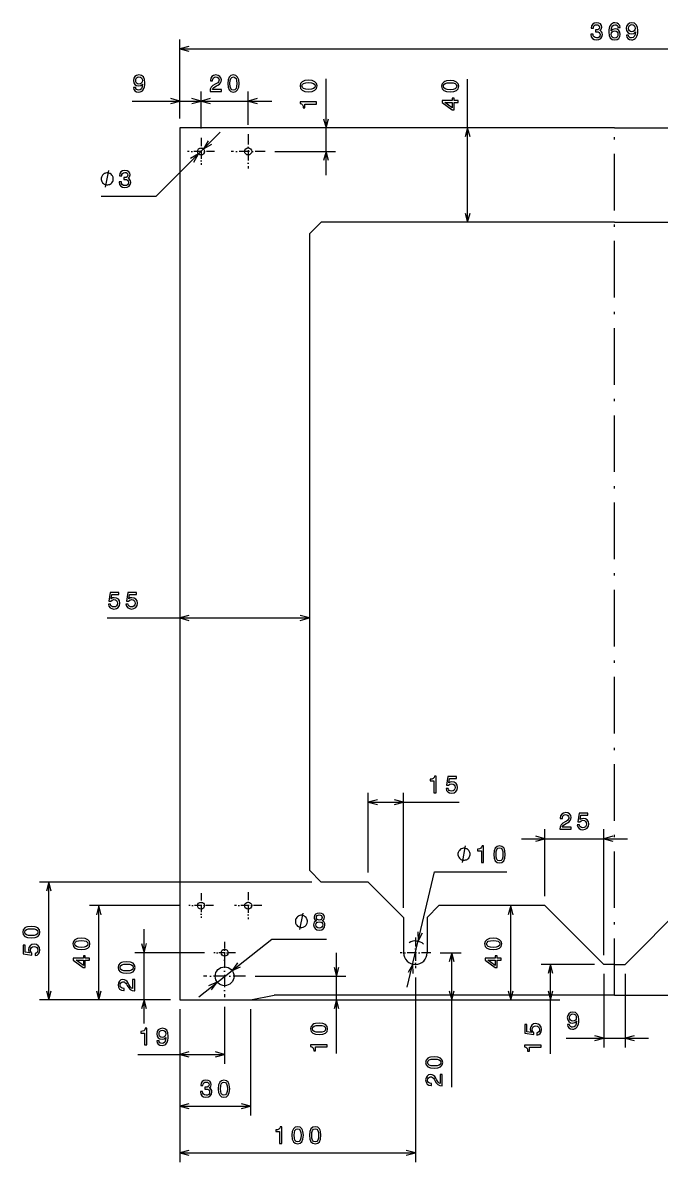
# Model space of a CAD drawing. Extents: x 84 to 352, y 14 to 263.
# Drawn here: x 84.4 to 219.9, y 21.6 to 263.3 of the extents above; entities that cross this region are included whole.
import ezdxf

# ---------------------------------------------------------------- set-up
doc = ezdxf.new("R2010")
doc.units = 0
doc.linetypes.add('DASHDOT', pattern=[18.5, 12, -3, 0.5, -3])
doc.layers.get('0').update_dxf_attribs({"linetype": 'CONTINUOUS'})

msp = doc.modelspace()

# ---------------------------------------------------------------- linework, layer by layer
at = {"color": 7, "ltscale": 0.419198}
msp.add_line((117.75, 243), (117.75, 259.767914), dxfattribs=at)
at = {"color": 7}
for p, q in [((117.75, 257.767914), (302.25, 257.767914)), ((148.779892, 231), (148.779892, 251.405777)), ((210, 241), (117.75, 241)), ((117.75, 241), (117.75, 56)), ((210, 241), (302.25, 241)), ((210, 221), (147.749939, 221)), ((210, 221), (272.250061, 221)), ((145.249939, 218.5), (145.249939, 83.499954)), ((102.311592, 137.024506), (145.249939, 137.024506)), ((165.249908, 75.499954), (165.249908, 99.949532)), ((207.749969, 65.499985), (207.749969, 92.197906)), ((190.25, 90.197906), (212.749969, 90.197906)), ((166.033554, 58.699017), (171.783005, 83.155907)), ((145.749939, 80.999954), (87.933731, 80.999954)), ((89.933731, 56), (89.933731, 80.999954)), ((195.25, 75.999962), (172.749893, 75.999962)), ((151.011414, 44.592651), (151.011414, 66.000046)), ((175.448639, 37.462723), (175.448639, 65.999977)), ((167.749908, 60.749985), (167.749908, 21.557198)), ((115.75, 56), (87.933731, 56)), ((119.75, 56), (153.011414, 56)), ((134.75, 56), (177.448639, 56)), ((134.75, 56), (198.423965, 56)), ((134.75, 56), (189.974548, 56)), ((210, 56.999996), (137.75, 56.999996)), ((210, 56.999996), (282.25, 56.999996)), ((117.75, 54), (117.75, 31.446156)), ((117.75, 54), (117.75, 21.557198)), ((132.75, 54), (132.75, 31.446156)), ((117.75, 23.557198), (167.749908, 23.557198))]:
    msp.add_line(p, q, dxfattribs=at)
at = {"color": 230}
msp.add_line((178.833649, 221), (178.833649, 251.351181), dxfattribs=at)
at = {"color": 7, "ltscale": 0.491104}
msp.add_line((107.605858, 246.69455), (127.25, 246.69455), dxfattribs=at)
at = {"color": 7, "ltscale": 0.499998}
msp.add_line((117.25, 246.69455), (137.249908, 246.69455), dxfattribs=at)
at = {"color": 7, "ltscale": 0.142364}
msp.add_line((117.75, 243), (117.75, 248.69455), dxfattribs=at)
at = {"color": 7, "ltscale": 0.195451}
msp.add_line((122.25, 240.876511), (122.25, 248.69455), dxfattribs=at)
msp.add_line((122.25, 240.876511), (122.25, 248.69455), dxfattribs=at)
at = {"color": 7, "ltscale": 0.176475}
msp.add_line((132.249908, 241.635559), (132.249908, 248.69455), dxfattribs=at)
at = {"color": 7, "ltscale": 0.482448}
msp.add_line((112.661812, 226.428513), (126.319405, 240.062317), dxfattribs=at)
at = {"color": 7, "linetype": 'DASHDOT', "ltscale": 0.181778}
for p, q in [((132.249908, 239.635559), (132.249908, 232.364441)), ((135.885468, 236), (128.614349, 236))]:
    msp.add_line(p, q, dxfattribs=at)
at = {"color": 7, "linetype": 'DASHDOT'}
msp.add_line((210, 56.999996), (210, 241), dxfattribs=at)
at = {"color": 7, "linetype": 'DASHDOT', "ltscale": 0.143826}
msp.add_line((122.25, 238.876511), (122.25, 233.123489), dxfattribs=at)
at = {"color": 7, "linetype": 'DASHDOT', "ltscale": 0.143825}
msp.add_line((125.126503, 236), (119.373497, 236), dxfattribs=at)
at = {"color": 7, "ltscale": 0.322361}
msp.add_line((137.885468, 236), (150.779892, 236), dxfattribs=at)
at = {"color": 7, "ltscale": 0.290067}
for p, q in [((112.661812, 226.428513), (101.05912, 226.428513)), ((137.265442, 68.902443), (148.868134, 68.902443))]:
    msp.add_line(p, q, dxfattribs=at)
at = {"color": 7, "ltscale": 0.088388}
for p, q in [((145.249939, 218.5), (147.749939, 221)), ((147.749939, 80.999954), (145.249939, 83.499954)), ((170.249893, 73.499962), (172.749893, 75.999962))]:
    msp.add_line(p, q, dxfattribs=at)
at = {"color": 7, "ltscale": 0.423739}
msp.add_line((157.749908, 82.999954), (157.749908, 99.949532), dxfattribs=at)
at = {"color": 7, "ltscale": 0.481799}
msp.add_line((157.749908, 97.949532), (177.021881, 97.949532), dxfattribs=at)
at = {"color": 7, "ltscale": 0.354949}
msp.add_line((195.25, 77.999962), (195.25, 92.197906), dxfattribs=at)
at = {"color": 7, "ltscale": 0.383468}
msp.add_line((171.783005, 83.155907), (187.121719, 83.155907), dxfattribs=at)
at = {"color": 7, "ltscale": 0.249999}
msp.add_line((157.749908, 80.999954), (147.749939, 80.999954), dxfattribs=at)
at = {"color": 7, "ltscale": 0.265165}
msp.add_line((157.749908, 80.999954), (165.249908, 73.499954), dxfattribs=at)
at = {"color": 7, "linetype": 'DASHDOT', "ltscale": 0.131209}
for p, q in [((122.25, 78.624146), (122.25, 73.375778)), ((124.874184, 75.999962), (119.625816, 75.999962))]:
    msp.add_line(p, q, dxfattribs=at)
at = {"color": 7, "linetype": 'DASHDOT', "ltscale": 0.143738}
for p, q in [((132.249985, 78.874725), (132.249985, 73.125198)), ((135.124741, 75.999962), (129.375214, 75.999962))]:
    msp.add_line(p, q, dxfattribs=at)
at = {"color": 7, "ltscale": 0.476903}
msp.add_line((117.625816, 75.999962), (98.549683, 75.999962), dxfattribs=at)
at = {"color": 7, "ltscale": 0.499999}
for p, q in [((100.549683, 56), (100.549683, 75.999962)), ((187.974548, 56), (187.974548, 75.999962)), ((110.160858, 51), (110.160858, 70.999977))]:
    msp.add_line(p, q, dxfattribs=at)
at = {"color": 7, "ltscale": 0.441941}
for p, q in [((195.25, 75.999962), (207.749969, 63.499985)), ((224.75, 75.999962), (212.250031, 63.499985))]:
    msp.add_line(p, q, dxfattribs=at)
at = {"color": 7, "ltscale": 0.187499}
msp.add_line((165.249908, 73.499954), (165.249908, 65.999977), dxfattribs=at)
at = {"color": 7, "ltscale": 0.1875}
msp.add_line((170.249893, 73.499962), (170.249893, 65.999977), dxfattribs=at)
at = {"color": 7, "ltscale": 0.493941}
msp.add_line((121.754616, 56.664063), (137.265442, 68.902443), dxfattribs=at)
at = {"color": 7, "linetype": 'DASHDOT', "ltscale": 0.114717}
for p, q in [((127.25, 68.294327), (127.25, 63.705635)), ((129.544342, 65.999977), (124.955658, 65.999977))]:
    msp.add_line(p, q, dxfattribs=at)
at = {"color": 7, "linetype": 'DASHDOT', "ltscale": 0.1625}
for p, q in [((167.749908, 69.249969), (167.749908, 62.749985)), ((170.999893, 65.999977), (164.499908, 65.999977))]:
    msp.add_line(p, q, dxfattribs=at)
at = {"color": 7, "ltscale": 0.36987}
msp.add_line((122.955658, 65.999977), (108.160858, 65.999977), dxfattribs=at)
at = {"color": 7, "linetype": 'DASHDOT', "ltscale": 0.222767}
for p, q in [((127.25, 65.455376), (127.25, 56.544712)), ((131.705338, 61.000042), (122.79467, 61.000042))]:
    msp.add_line(p, q, dxfattribs=at)
at = {"color": 7, "ltscale": 0.111219}
msp.add_line((172.999893, 65.999977), (177.448639, 65.999977), dxfattribs=at)
at = {"color": 7, "ltscale": 0.28315}
msp.add_line((205.749969, 63.499985), (194.423965, 63.499985), dxfattribs=at)
at = {"color": 7, "ltscale": 0.474378}
msp.add_line((196.423965, 44.524857), (196.423965, 63.499985), dxfattribs=at)
at = {"color": 7, "ltscale": 0.056251}
for q in [(207.749969, 63.499985), (212.250031, 63.499985)]:
    msp.add_line((210, 63.499985), q, dxfattribs=at)
at = {"color": 7, "ltscale": 0.482652}
msp.add_line((133.705338, 61.000042), (153.011414, 61.000042), dxfattribs=at)
at = {"color": 7, "ltscale": 0.390543}
for p, q in [((207.749969, 61.499985), (207.749969, 45.878262)), ((212.250031, 61.499985), (212.250031, 45.878262))]:
    msp.add_line(p, q, dxfattribs=at)
at = {"color": 7, "ltscale": 0.430008}
msp.add_line((115.75, 56), (98.549683, 56), dxfattribs=at)
at = {"color": 7, "ltscale": 0.189729}
msp.add_line((115.75, 56), (108.160858, 56), dxfattribs=at)
at = {"color": 7, "ltscale": 0.375}
for p, q in [((117.75, 56), (132.75, 56)), ((117.75, 33.446156), (132.75, 33.446156))]:
    msp.add_line(p, q, dxfattribs=at)
at = {"color": 7, "ltscale": 0.127475}
msp.add_line((132.75, 56), (137.75, 56.999996), dxfattribs=at)
at = {"color": 7, "ltscale": 0.288997}
msp.add_line((117.75, 54), (117.75, 42.440125), dxfattribs=at)
at = {"color": 7, "ltscale": 0.302615}
msp.add_line((127.25, 54.544712), (127.25, 42.440125), dxfattribs=at)
at = {"color": 7, "ltscale": 0.438402}
msp.add_line((199.713959, 47.878262), (217.250031, 47.878262), dxfattribs=at)
at = {"color": 7, "ltscale": 0.460394}
msp.add_line((108.834221, 44.440125), (127.25, 44.440125), dxfattribs=at)
at = {"color": 7}
for points in [[(204.993073, 260.86734), (204.993073, 260.832031), (205.073776, 260.3479), (205.310806, 259.984772), (205.684006, 259.752777), (206.178238, 259.667053), (206.702728, 259.752777), (207.0961, 259.97467), (207.348267, 260.327698), (207.439056, 260.781616), (207.398712, 261.079163), (207.28775, 261.321228), (207.106201, 261.507813), (206.86412, 261.643982), (207.191925, 261.916321), (207.307922, 262.350037), (207.232269, 262.743408), (207.015411, 263.040955), (206.662384, 263.22757), (206.178238, 263.293152), (205.72435, 263.212433), (205.376373, 262.99054), (205.149414, 262.637512), (205.073776, 262.168488), (205.073776, 262.133179), (205.522614, 262.133179), (205.562958, 262.455933), (205.694092, 262.687927), (205.905914, 262.829163), (206.203461, 262.879578), (206.465698, 262.839233), (206.657349, 262.733337), (206.773346, 262.561859), (206.818726, 262.329895), (206.773346, 262.082764), (206.652313, 261.916321), (206.440491, 261.81546), (206.153015, 261.785217), (205.956329, 261.790253), (205.956329, 261.391846), (206.203461, 261.401917), (206.521179, 261.356537), (206.758209, 261.235474), (206.899414, 261.038818), (206.94986, 260.781616), (206.894379, 260.489075), (206.748123, 260.272217), (206.516144, 260.136047), (206.208496, 260.090698), (205.890778, 260.141113), (205.658783, 260.292419), (205.512543, 260.534485), (205.457062, 260.86734)], [(211.210373, 262.324829), (211.114563, 262.733337), (210.892639, 263.035919), (210.549713, 263.22757), (210.105896, 263.293152), (209.80835, 263.257813), (209.551147, 263.161987), (209.324203, 263.005676), (209.132568, 262.783752), (208.981262, 262.506409), (208.870316, 262.168488), (208.799713, 261.770081), (208.779541, 261.321228), (208.860229, 260.605103), (209.107346, 260.085632), (209.505768, 259.772949), (210.05043, 259.667053), (210.539627, 259.757813), (210.912827, 259.994873), (211.154907, 260.368042), (211.240631, 260.842102), (211.154907, 261.321228), (210.922913, 261.689392), (210.56485, 261.921387), (210.121033, 262.002075), (209.641937, 261.901184), (209.283859, 261.613739), (209.359512, 262.168488), (209.520889, 262.566895), (209.768005, 262.803955), (210.110947, 262.884644), (210.363113, 262.844299), (210.554749, 262.738373), (210.680832, 262.561859), (210.746399, 262.324829)], [(210.751434, 260.837097), (210.695953, 260.519348), (210.554749, 260.277283), (210.327805, 260.115906), (210.04538, 260.06546), (209.747833, 260.115906), (209.520889, 260.272217), (209.374634, 260.514313), (209.329254, 260.832031), (209.379684, 261.144714), (209.520889, 261.381744), (209.752884, 261.533051), (210.065552, 261.588501), (210.337891, 261.533051), (210.554749, 261.38678), (210.695953, 261.14978)], [(212.52565, 260.635345), (212.601288, 260.236938), (212.818146, 259.929291), (213.161102, 259.737671), (213.61499, 259.667053), (213.912537, 259.702332), (214.179825, 259.793152), (214.406769, 259.949463), (214.598419, 260.171387), (214.74971, 260.44873), (214.860657, 260.791687), (214.926224, 261.185059), (214.951447, 261.638947), (214.865707, 262.350037), (214.618591, 262.869507), (214.22522, 263.18219), (213.685593, 263.293152), (213.191345, 263.202332), (212.818146, 262.960266), (212.57608, 262.587097), (212.495392, 262.118042), (212.57608, 261.633911), (212.81311, 261.265747), (213.166138, 261.033752), (213.61499, 260.95813), (214.08905, 261.053955), (214.447113, 261.346436), (214.366425, 260.786652), (214.205048, 260.388245), (213.957916, 260.151184), (213.620026, 260.075562), (213.357788, 260.11084), (213.166138, 260.221802), (213.040054, 260.398315), (212.989624, 260.635345)], [(212.984589, 262.123108), (213.035004, 262.435791), (213.176224, 262.682892), (213.398132, 262.839233), (213.685593, 262.894714), (213.983139, 262.839233), (214.210083, 262.682892), (214.351288, 262.440826), (214.406769, 262.128143), (214.351288, 261.810425), (214.210083, 261.573395), (213.978088, 261.427124), (213.670456, 261.376709), (213.393082, 261.427124), (213.176224, 261.573395), (213.035004, 261.805359)], [(107.913498, 249.561981), (107.989143, 249.163574), (108.206001, 248.855927), (108.548943, 248.664291), (109.002831, 248.593689), (109.300385, 248.628983), (109.567673, 248.719772), (109.794617, 248.876099), (109.986267, 249.098007), (110.137558, 249.375381), (110.248512, 249.718323), (110.314072, 250.111694), (110.339287, 250.565582), (110.253555, 251.276688), (110.006439, 251.796127), (109.613068, 252.10881), (109.073441, 252.219772), (108.579201, 252.128983), (108.206001, 251.886917), (107.963928, 251.513718), (107.88324, 251.044693), (107.963928, 250.560547), (108.200958, 250.192383), (108.553986, 249.960403), (109.002831, 249.88475), (109.476898, 249.980576), (109.834969, 250.273087), (109.754272, 249.713287), (109.592896, 249.314865), (109.345772, 249.077835), (109.007874, 249.002182), (108.745628, 249.037491), (108.553986, 249.148438), (108.427902, 249.324951), (108.377472, 249.561981)], [(108.372429, 251.049744), (108.422867, 251.362411), (108.564072, 251.609528), (108.785973, 251.765869), (109.073441, 251.82135), (109.370987, 251.765869), (109.597931, 251.609528), (109.739143, 251.367462), (109.794617, 251.054779), (109.739143, 250.737061), (109.597931, 250.500031), (109.365944, 250.353775), (109.058311, 250.303345), (108.78093, 250.353775), (108.564072, 250.500031), (108.422867, 250.73201)], [(124.151398, 248.69455), (126.557014, 248.69455), (126.557014, 249.128265), (124.655716, 249.128265), (124.761627, 249.365295), (124.943184, 249.561981), (125.502975, 249.920059), (125.800529, 250.07135), (126.133385, 250.288208), (126.370415, 250.540375), (126.506584, 250.837921), (126.557014, 251.175812), (126.471283, 251.599442), (126.234245, 251.932297), (125.871132, 252.144119), (125.402115, 252.219772), (124.917969, 252.134033), (124.549812, 251.897003), (124.312775, 251.518753), (124.232086, 251.01947), (124.232086, 250.948868), (124.691017, 250.948868), (124.691017, 250.989212), (124.736412, 251.332153), (124.872574, 251.58432), (125.089432, 251.745697), (125.3769, 251.801178), (125.669403, 251.750748), (125.886261, 251.624664), (126.027473, 251.427979), (126.077911, 251.180862), (126.042603, 250.948868), (125.946785, 250.752182), (125.7854, 250.580719), (125.563499, 250.429413), (125.265945, 250.268036), (124.771713, 249.955353), (124.423729, 249.622498), (124.216957, 249.21904), (124.151398, 248.709686)], [(127.90255, 250.404205), (127.978195, 249.612411), (128.215225, 249.047577), (128.593475, 248.704636), (129.117966, 248.593689), (129.637421, 248.704636), (130.015656, 249.047577), (130.24765, 249.612411), (130.328339, 250.404205), (130.24765, 251.190948), (130.151825, 251.503632), (130.015656, 251.760834), (129.637421, 252.103775), (129.117966, 252.219772), (128.593475, 252.103775), (128.215225, 251.755783), (127.978195, 251.190948)], [(128.386703, 250.404205), (128.427048, 251.014435), (128.553131, 251.453201), (128.780075, 251.710403), (129.117966, 251.801178), (129.450821, 251.710403), (129.677765, 251.453201), (129.803848, 251.014435), (129.844193, 250.404205), (129.803848, 249.788925), (129.677765, 249.350174), (129.450821, 249.092972), (129.117966, 249.007233), (128.780075, 249.092972), (128.553131, 249.350174), (128.427048, 249.788925)], [(145.070236, 248.672363), (145.86203, 248.748001), (146.426865, 248.985046), (146.769806, 249.363281), (146.880753, 249.887772), (146.769806, 250.407227), (146.426865, 250.785477), (145.86203, 251.017456), (145.070236, 251.09816), (144.283493, 251.017456), (143.97081, 250.921646), (143.713608, 250.785477), (143.370667, 250.407227), (143.254669, 249.887772), (143.370667, 249.363281), (143.718658, 248.985046), (144.283493, 248.748001)], [(145.070236, 249.156509), (144.460007, 249.196854), (144.02124, 249.322937), (143.764038, 249.549881), (143.673264, 249.887772), (143.764038, 250.220627), (144.02124, 250.447571), (144.460007, 250.573654), (145.070236, 250.613998), (145.685516, 250.573654), (146.124268, 250.447571), (146.38147, 250.220627), (146.467209, 249.887772), (146.38147, 249.549881), (146.124268, 249.322937), (145.685516, 249.196854)], [(146.779892, 246.060974), (146.779892, 246.519913), (143.254669, 246.519913), (143.254669, 246.176971), (143.562317, 246.086197), (143.769089, 245.904633), (143.890121, 245.627258), (143.930466, 245.243973), (144.288544, 245.243973), (144.288544, 246.060974)], [(103.625786, 230.178513), (103.625786, 230.295181), (103.567459, 230.528519), (103.509125, 230.703506), (103.45079, 230.820175), (103.334122, 230.995178), (103.159119, 231.170181), (102.984123, 231.28685), (102.867455, 231.345184), (102.692459, 231.403519), (102.459122, 231.461853), (102.342453, 231.461853), (102.225784, 231.461853), (101.992455, 231.403519), (101.817459, 231.345184), (101.70079, 231.28685), (101.525787, 231.170181), (101.350784, 230.995178), (101.234123, 230.820175), (101.175789, 230.703506), (101.117455, 230.528519), (101.05912, 230.295181), (101.05912, 230.178513), (101.05912, 230.061844), (101.117455, 229.828506), (101.175789, 229.653519), (101.234123, 229.53685), (101.350784, 229.361847), (101.525787, 229.186844), (101.70079, 229.070175), (101.817459, 229.011841), (101.992455, 228.953506), (102.225784, 228.895172), (102.342453, 228.895172), (102.459122, 228.895172), (102.692459, 228.953506), (102.867455, 229.011841), (102.984123, 229.070175), (103.159119, 229.186844), (103.334122, 229.361847), (103.45079, 229.53685), (103.509125, 229.653519), (103.567459, 229.828506), (103.625786, 230.061844)], [(104.87291, 229.527939), (104.87291, 229.49263), (104.953598, 229.008484), (105.190628, 228.64537), (105.563828, 228.413376), (106.058067, 228.327652), (106.582558, 228.413376), (106.975929, 228.635284), (107.228096, 228.988312), (107.318871, 229.4422), (107.278526, 229.739746), (107.167572, 229.981827), (106.986015, 230.168427), (106.743942, 230.304596), (107.071754, 230.576935), (107.187744, 231.010651), (107.112099, 231.404022), (106.895241, 231.701569), (106.542213, 231.888168), (106.058067, 231.953735), (105.604172, 231.873032), (105.256195, 231.651138), (105.029243, 231.298111), (104.953598, 230.829086), (104.953598, 230.793793), (105.402443, 230.793793), (105.442795, 231.116547), (105.573914, 231.348541), (105.785728, 231.489746), (106.083282, 231.540192), (106.345528, 231.499832), (106.53717, 231.393936), (106.653168, 231.222458), (106.698555, 230.990479), (106.653168, 230.743347), (106.532127, 230.576935), (106.320313, 230.476059), (106.032852, 230.445801), (105.836166, 230.450851), (105.836166, 230.052429), (106.083282, 230.062515), (106.401001, 230.017136), (106.638039, 229.896088), (106.779243, 229.699402), (106.829681, 229.4422), (106.7742, 229.149689), (106.627945, 228.932831), (106.395958, 228.796661), (106.088326, 228.751282), (105.770599, 228.801712), (105.538612, 228.953003), (105.392357, 229.195084), (105.336884, 229.527939)], [(102.57888, 139.937332), (102.689835, 139.523788), (102.936951, 139.201019), (103.300064, 138.999298), (103.764038, 138.923645), (104.273407, 139.01442), (104.671822, 139.261536), (104.923981, 139.654907), (105.019806, 140.159241), (104.934067, 140.62825), (104.691994, 140.996399), (104.313751, 141.233429), (103.824562, 141.319183), (103.44632, 141.258652), (103.153809, 141.092224), (103.295021, 142.035309), (104.828163, 142.035309), (104.828163, 142.448853), (102.957123, 142.448853), (102.679749, 140.592957), (103.083206, 140.592957), (103.375717, 140.829987), (103.748909, 140.91571), (104.071678, 140.860229), (104.318794, 140.698853), (104.475136, 140.451736), (104.530609, 140.134018), (104.475136, 139.816284), (104.313751, 139.569183), (104.066635, 139.412842), (103.748909, 139.357361), (103.481621, 139.39267), (103.274849, 139.508652), (103.12355, 139.690216), (103.047905, 139.937332)], [(106.314903, 139.937332), (106.425858, 139.523788), (106.672974, 139.201019), (107.036087, 138.999298), (107.500061, 138.923645), (108.00943, 139.01442), (108.407845, 139.261536), (108.660004, 139.654907), (108.755829, 140.159241), (108.67009, 140.62825), (108.428017, 140.996399), (108.049774, 141.233429), (107.560585, 141.319183), (107.182343, 141.258652), (106.889832, 141.092224), (107.031044, 142.035309), (108.564186, 142.035309), (108.564186, 142.448853), (106.693146, 142.448853), (106.415771, 140.592957), (106.819229, 140.592957), (107.11174, 140.829987), (107.484932, 140.91571), (107.807701, 140.860229), (108.054817, 140.698853), (108.211159, 140.451736), (108.266632, 140.134018), (108.211159, 139.816284), (108.049774, 139.569183), (107.802658, 139.412842), (107.484932, 139.357361), (107.217644, 139.39267), (107.010872, 139.508652), (106.859573, 139.690216), (106.783928, 139.937332)], [(171.677063, 99.949532), (172.135986, 99.949532), (172.135986, 103.474747), (171.79306, 103.474747), (171.702271, 103.167114), (171.520721, 102.960342), (171.243347, 102.839302), (170.860046, 102.79895), (170.860046, 102.440887), (171.677063, 102.440887)], [(174.253143, 100.86235), (174.36409, 100.448807), (174.611206, 100.126045), (174.974319, 99.924316), (175.438293, 99.848663), (175.947662, 99.939445), (176.346069, 100.186562), (176.598236, 100.579933), (176.694061, 101.084259), (176.608322, 101.553276), (176.366241, 101.921432), (175.988007, 102.158463), (175.49881, 102.244202), (175.120575, 102.183685), (174.828064, 102.017258), (174.969269, 102.960342), (176.502411, 102.960342), (176.502411, 103.373886), (174.631378, 103.373886), (174.354004, 101.517975), (174.757462, 101.517975), (175.049973, 101.755005), (175.423172, 101.840744), (175.745941, 101.785263), (175.993057, 101.623886), (176.149384, 101.37677), (176.204865, 101.059036), (176.149384, 100.741318), (175.988007, 100.494202), (175.740891, 100.33786), (175.423172, 100.282379), (175.155884, 100.317688), (174.949097, 100.433685), (174.797806, 100.615234), (174.722168, 100.86235)], [(198.401428, 92.197906), (200.807037, 92.197906), (200.807037, 92.631622), (198.905746, 92.631622), (199.011658, 92.868652), (199.193207, 93.065338), (199.753006, 93.423416), (200.050568, 93.574707), (200.383423, 93.791565), (200.620453, 94.043732), (200.756622, 94.341278), (200.807037, 94.679176), (200.721313, 95.102806), (200.484283, 95.435654), (200.121155, 95.647476), (199.652145, 95.723122), (199.167999, 95.63739), (198.799835, 95.40036), (198.562805, 95.02211), (198.482117, 94.522835), (198.482117, 94.452225), (198.94104, 94.452225), (198.94104, 94.492577), (198.986435, 94.83551), (199.122604, 95.087677), (199.339462, 95.249054), (199.626923, 95.304535), (199.919434, 95.254105), (200.136292, 95.128021), (200.277496, 94.931335), (200.327942, 94.684219), (200.292633, 94.452225), (200.196808, 94.255539), (200.035431, 94.084076), (199.813538, 93.932777), (199.515976, 93.771393), (199.021744, 93.45871), (198.673767, 93.125862), (198.46698, 92.722397), (198.401428, 92.213036)], [(202.117279, 93.110733), (202.228226, 92.697189), (202.475342, 92.37442), (202.838455, 92.172691), (203.302429, 92.097046), (203.811798, 92.18782), (204.210205, 92.434937), (204.462372, 92.828308), (204.558197, 93.332634), (204.472458, 93.801651), (204.230377, 94.169807), (203.852142, 94.406845), (203.362946, 94.492577), (202.984711, 94.432053), (202.6922, 94.265625), (202.833405, 95.20871), (204.366547, 95.20871), (204.366547, 95.622253), (202.495514, 95.622253), (202.21814, 93.76635), (202.621597, 93.76635), (202.914093, 94.003387), (203.287292, 94.089111), (203.610077, 94.033646), (203.857178, 93.872253), (204.013519, 93.625137), (204.069, 93.307419), (204.013519, 92.989693), (203.852142, 92.742577), (203.605026, 92.586235), (203.287292, 92.530762), (203.02002, 92.566063), (202.813232, 92.682053), (202.661942, 92.863617), (202.586304, 93.110733)], [(179.34967, 86.905907), (179.34967, 87.022575), (179.291336, 87.255905), (179.233002, 87.430908), (179.174667, 87.547577), (179.057999, 87.722572), (178.882996, 87.897575), (178.708008, 88.014236), (178.591339, 88.072571), (178.416336, 88.130905), (178.183014, 88.18924), (178.066345, 88.18924), (177.949677, 88.18924), (177.716339, 88.130905), (177.541336, 88.072571), (177.424667, 88.014236), (177.249664, 87.897575), (177.074677, 87.722572), (176.958008, 87.547577), (176.899673, 87.430908), (176.841339, 87.255905), (176.783005, 87.022575), (176.783005, 86.905907), (176.783005, 86.789238), (176.841339, 86.555908), (176.899673, 86.380905), (176.958008, 86.264236), (177.074677, 86.089241), (177.249664, 85.914238), (177.424667, 85.797577), (177.541336, 85.739243), (177.716339, 85.680908), (177.949677, 85.622574), (178.066345, 85.622574), (178.182999, 85.622574), (178.416336, 85.680908), (178.591339, 85.739243), (178.708008, 85.797577), (178.882996, 85.914238), (179.057999, 86.089241), (179.174667, 86.264236), (179.233002, 86.380905), (179.291336, 86.555908), (179.34967, 86.789238)], [(181.776901, 85.155907), (182.23584, 85.155907), (182.23584, 88.681122), (181.892899, 88.681122), (181.802124, 88.373489), (181.62056, 88.166718), (181.343185, 88.045677), (180.9599, 88.005325), (180.9599, 87.647263), (181.776901, 87.647263)], [(184.38829, 86.865562), (184.463928, 86.073776), (184.700958, 85.508934), (185.079208, 85.165993), (185.603699, 85.055038), (186.123154, 85.165993), (186.501404, 85.508934), (186.733398, 86.073776), (186.814087, 86.865562), (186.733398, 87.652306), (186.637573, 87.964981), (186.501404, 88.222191), (186.123154, 88.565125), (185.603699, 88.681122), (185.079208, 88.565125), (184.700958, 88.217148), (184.463928, 87.652306)], [(184.872437, 86.865562), (184.912781, 87.475792), (185.038864, 87.914551), (185.265808, 88.171753), (185.603699, 88.262535), (185.936554, 88.171753), (186.163513, 87.914551), (186.289581, 87.475792), (186.329926, 86.865562), (186.289581, 86.25029), (186.163513, 85.811523), (185.936554, 85.554321), (185.603699, 85.468582), (185.265808, 85.554321), (185.038864, 85.811523), (184.912781, 86.25029)], [(144.832108, 72.652443), (144.832108, 72.769112), (144.773773, 73.002441), (144.715439, 73.177444), (144.657104, 73.294113), (144.540436, 73.469109), (144.365448, 73.644112), (144.190445, 73.760773), (144.073776, 73.819107), (143.898773, 73.877441), (143.665436, 73.935776), (143.548767, 73.935776), (143.432114, 73.935776), (143.198776, 73.877441), (143.023773, 73.819107), (142.907104, 73.760773), (142.732117, 73.644112), (142.557114, 73.469109), (142.440445, 73.294113), (142.382111, 73.177444), (142.323776, 73.002441), (142.265442, 72.769112), (142.265442, 72.652443), (142.265442, 72.535774), (142.323776, 72.302444), (142.382111, 72.127441), (142.440445, 72.010773), (142.557114, 71.835777), (142.732101, 71.660774), (142.907104, 71.544113), (143.023773, 71.485779), (143.198776, 71.427444), (143.432114, 71.36911), (143.548767, 71.36911), (143.665436, 71.36911), (143.898773, 71.427444), (144.073776, 71.485779), (144.190445, 71.544113), (144.365448, 71.660774), (144.540436, 71.835777), (144.657104, 72.010773), (144.715439, 72.127441), (144.773773, 72.302444), (144.832108, 72.535774)], [(146.724762, 72.788612), (146.46756, 72.6474), (146.291046, 72.450714), (146.180084, 72.203598), (146.144791, 71.906044), (146.225479, 71.457199), (146.457474, 71.109215), (146.835709, 70.887314), (147.350128, 70.801575), (147.859482, 70.887314), (148.237732, 71.109215), (148.469711, 71.457199), (148.55545, 71.906044), (148.515106, 72.203598), (148.409195, 72.450714), (148.227646, 72.6474), (147.975479, 72.788612), (148.177216, 72.909645), (148.31842, 73.076073), (148.40416, 73.277802), (148.434418, 73.524918), (148.353729, 73.882988), (148.141907, 74.170456), (147.798965, 74.357056), (147.350128, 74.427658), (146.896225, 74.357056), (146.553284, 74.170456), (146.336426, 73.882988), (146.260788, 73.524918), (146.285995, 73.277802), (146.371735, 73.076073)], [(146.628937, 71.91613), (146.674332, 72.183426), (146.820587, 72.385155), (147.047531, 72.516273), (147.350128, 72.561661), (147.647675, 72.516273), (147.874619, 72.385155), (148.020874, 72.183426), (148.071304, 71.91613), (148.020874, 71.62867), (147.874619, 71.411812), (147.647675, 71.270599), (147.350128, 71.225212), (147.047531, 71.270599), (146.820587, 71.411812), (146.674332, 71.62867)], [(146.739899, 73.484573), (146.780243, 73.706482), (146.901276, 73.877945), (147.092911, 73.983856), (147.350128, 74.0242), (147.60228, 73.983856), (147.79393, 73.877945), (147.914963, 73.706482), (147.960358, 73.484573), (147.914963, 73.257629), (147.79393, 73.081116), (147.60228, 72.965118), (147.350128, 72.929825), (147.092911, 72.970169), (146.901276, 73.081116), (146.780243, 73.257629)], [(86.224075, 69.152573), (87.015862, 69.228218), (87.580704, 69.465248), (87.923645, 69.843491), (88.034592, 70.367989), (87.923645, 70.887436), (87.580704, 71.265678), (87.015862, 71.497673), (86.224075, 71.578362), (85.437332, 71.497673), (85.124649, 71.401848), (84.867447, 71.265678), (84.524506, 70.887436), (84.408516, 70.367989), (84.524506, 69.843491), (84.872498, 69.465248), (85.437332, 69.228218)], [(86.224075, 69.636719), (85.613846, 69.677063), (85.175087, 69.803146), (84.917877, 70.03009), (84.827103, 70.367989), (84.917877, 70.700836), (85.175087, 70.927788), (85.613846, 71.053864), (86.224075, 71.094208), (86.839348, 71.053864), (87.278114, 70.927788), (87.535316, 70.700836), (87.621048, 70.367989), (87.535316, 70.03009), (87.278114, 69.803146), (86.839348, 69.677063)], [(87.020905, 65.381241), (87.434448, 65.492195), (87.757217, 65.739311), (87.958946, 66.102425), (88.034592, 66.566406), (87.943817, 67.075768), (87.696701, 67.474182), (87.303329, 67.726341), (86.799004, 67.822166), (86.329987, 67.736435), (85.96183, 67.494354), (85.724792, 67.116112), (85.639061, 66.626923), (85.699585, 66.24868), (85.866005, 65.956169), (84.922928, 66.097382), (84.922928, 67.630524), (84.509384, 67.630524), (84.509384, 65.759483), (86.365288, 65.482109), (86.365288, 65.885567), (86.128258, 66.17807), (86.042519, 66.55127), (86.097992, 66.874039), (86.259384, 67.121155), (86.5065, 67.277496), (86.824219, 67.33297), (87.141945, 67.277496), (87.389061, 67.116112), (87.545403, 66.868996), (87.600876, 66.55127), (87.565575, 66.283981), (87.449585, 66.077209), (87.268021, 65.925911), (87.020905, 65.850266)], [(96.840027, 66.652573), (97.631813, 66.728226), (98.196655, 66.965256), (98.539597, 67.343498), (98.650543, 67.867996), (98.539597, 68.387444), (98.196655, 68.765686), (97.631813, 68.997673), (96.840027, 69.078369), (96.053284, 68.997673), (95.740601, 68.901855), (95.483398, 68.765686), (95.140457, 68.387444), (95.024467, 67.867996), (95.140457, 67.343498), (95.488441, 66.965256), (96.053284, 66.728226)], [(96.840027, 67.136726), (96.229797, 67.177071), (95.791039, 67.303154), (95.533829, 67.530098), (95.443054, 67.867996), (95.533829, 68.200844), (95.791039, 68.427788), (96.229797, 68.553871), (96.840027, 68.594215), (97.455299, 68.553871), (97.894066, 68.427788), (98.151268, 68.200844), (98.237, 67.867996), (98.151268, 67.530098), (97.894066, 67.303154), (97.455299, 67.177071)], [(184.264893, 66.652573), (185.056671, 66.728226), (185.621521, 66.965256), (185.964462, 67.343498), (186.075409, 67.867989), (185.964462, 68.387444), (185.621521, 68.765686), (185.056671, 68.997673), (184.264893, 69.078369), (183.478149, 68.997673), (183.165466, 68.901855), (182.908264, 68.765686), (182.565323, 68.387444), (182.449341, 67.867989), (182.565323, 67.343498), (182.9133, 66.965256), (183.478149, 66.728226)], [(184.264893, 67.136726), (183.654663, 67.177071), (183.215912, 67.303146), (182.958694, 67.530098), (182.86792, 67.867989), (182.958694, 68.200844), (183.215912, 68.427788), (183.654663, 68.553871), (184.264893, 68.594215), (184.880157, 68.553871), (185.318939, 68.427788), (185.576141, 68.200844), (185.661865, 67.867989), (185.576141, 67.530098), (185.318939, 67.303146), (184.880157, 67.177071)], [(98.549683, 64.409348), (98.549683, 64.863235), (97.682251, 64.863235), (97.682251, 65.362518), (97.278793, 65.362518), (97.278793, 64.863235), (95.125336, 64.863235), (95.125336, 64.404305), (97.238441, 62.871162), (97.682251, 62.871162), (97.682251, 64.409348)], [(185.974548, 64.409348), (185.974548, 64.863235), (185.107117, 64.863235), (185.107117, 65.362518), (184.703644, 65.362518), (184.703644, 64.863235), (182.550201, 64.863235), (182.550201, 64.404305), (184.6633, 62.871162), (185.107117, 62.871162), (185.107117, 64.409348)], [(97.278793, 63.294792), (95.710342, 64.409348), (97.278793, 64.409348)], [(106.451202, 61.652584), (107.242989, 61.728233), (107.807831, 61.965263), (108.150772, 62.343506), (108.261719, 62.868), (108.150772, 63.387455), (107.807831, 63.765697), (107.242989, 63.997684), (106.451202, 64.078377), (105.664459, 63.997684), (105.351776, 63.901863), (105.094574, 63.765697), (104.751633, 63.387455), (104.635643, 62.868), (104.751633, 62.343506), (105.099617, 61.965263), (105.664459, 61.728233)], [(106.451202, 62.136734), (105.840973, 62.177078), (105.402214, 62.303162), (105.145004, 62.530106), (105.05423, 62.868), (105.145004, 63.200855), (105.402214, 63.427799), (105.840973, 63.553879), (106.451202, 63.594227), (107.066475, 63.553879), (107.505241, 63.427799), (107.762444, 63.200855), (107.848175, 62.868), (107.762444, 62.530106), (107.505241, 62.303162), (107.066475, 62.177078)], [(184.703644, 63.294792), (183.135208, 64.409348), (184.703644, 64.409348)], [(108.160858, 57.901432), (108.160858, 60.307053), (107.727142, 60.307053), (107.727142, 58.405754), (107.490112, 58.511662), (107.293427, 58.693218), (106.935356, 59.253017), (106.784058, 59.550568), (106.5672, 59.883419), (106.315033, 60.120453), (106.017487, 60.256618), (105.679588, 60.307053), (105.255959, 60.221317), (104.923103, 59.984283), (104.711288, 59.62117), (104.635643, 59.152153), (104.721375, 58.668003), (104.958405, 58.299847), (105.336655, 58.062813), (105.83593, 57.982124), (105.906532, 57.982124), (105.906532, 58.441055), (105.866188, 58.441055), (105.523247, 58.486446), (105.271088, 58.622612), (105.109703, 58.83947), (105.05423, 59.126934), (105.10466, 59.419441), (105.230743, 59.636303), (105.427429, 59.777512), (105.674545, 59.827942), (105.906532, 59.792641), (106.103218, 59.696819), (106.274689, 59.535439), (106.425987, 59.313534), (106.587372, 59.015984), (106.900055, 58.521748), (107.232903, 58.173767), (107.63636, 57.966991), (108.145729, 57.901432)], [(200.021591, 50.745697), (200.097229, 50.347282), (200.314087, 50.039646), (200.657043, 49.848003), (201.110931, 49.777397), (201.408478, 49.812698), (201.675766, 49.903477), (201.90271, 50.059818), (202.09436, 50.281719), (202.245651, 50.559097), (202.356598, 50.902039), (202.422165, 51.29541), (202.447388, 51.749298), (202.361649, 52.460396), (202.114532, 52.979847), (201.721161, 53.292526), (201.181534, 53.403477), (200.687286, 53.312698), (200.314087, 53.070625), (200.072021, 52.697426), (199.991333, 52.228405), (200.072021, 51.744255), (200.309052, 51.376099), (200.662079, 51.144112), (201.110931, 51.068462), (201.584991, 51.164284), (201.943054, 51.456791), (201.862366, 50.896996), (201.700989, 50.498577), (201.453857, 50.261547), (201.115967, 50.185898), (200.853729, 50.221199), (200.662079, 50.332153), (200.535995, 50.508667), (200.485565, 50.745697)], [(147.301758, 48.631271), (148.093552, 48.706917), (148.658386, 48.943951), (149.001328, 49.322193), (149.112274, 49.846687), (149.001328, 50.366142), (148.658386, 50.744381), (148.093552, 50.976372), (147.301758, 51.057064), (146.515015, 50.976372), (146.202332, 50.88055), (145.945129, 50.744381), (145.602188, 50.366142), (145.486191, 49.846687), (145.602188, 49.322193), (145.95018, 48.943951), (146.515015, 48.706917)], [(193.511139, 48.528172), (193.924683, 48.639122), (194.247452, 48.886242), (194.449188, 49.249355), (194.524841, 49.713333), (194.434052, 50.222698), (194.186935, 50.621113), (193.793564, 50.873272), (193.289246, 50.969093), (192.820221, 50.883362), (192.452057, 50.641285), (192.215027, 50.263042), (192.129303, 49.773849), (192.189819, 49.395607), (192.356232, 49.1031), (191.413162, 49.244312), (191.413162, 50.777451), (190.999603, 50.777451), (190.999603, 48.906414), (192.85553, 48.629036), (192.85553, 49.032494), (192.6185, 49.325005), (192.532745, 49.6982), (192.588226, 50.020969), (192.749603, 50.268085), (192.996735, 50.424427), (193.314453, 50.4799), (193.632172, 50.424427), (193.879303, 50.263042), (194.035645, 50.015923), (194.09111, 49.6982), (194.055817, 49.430908), (193.939819, 49.224136), (193.75827, 49.072842), (193.511139, 48.997192)], [(200.48053, 52.233448), (200.530945, 52.546127), (200.672165, 52.793247), (200.894073, 52.949589), (201.181534, 53.005062), (201.47908, 52.949589), (201.706024, 52.793247), (201.847229, 52.55117), (201.90271, 52.238491), (201.847229, 51.920769), (201.706024, 51.683739), (201.47403, 51.537483), (201.166397, 51.487053), (200.889023, 51.537483), (200.672165, 51.683739), (200.530945, 51.915726)], [(110.261459, 46.440125), (110.72039, 46.440125), (110.72039, 49.96534), (110.377449, 49.96534), (110.286674, 49.657703), (110.105118, 49.450932), (109.827736, 49.329895), (109.44445, 49.289547), (109.44445, 48.93148), (110.261459, 48.93148)], [(112.877884, 47.30756), (112.953529, 46.909145), (113.170387, 46.601509), (113.513329, 46.409866), (113.967216, 46.33926), (114.264771, 46.374561), (114.532059, 46.46534), (114.759003, 46.621681), (114.950653, 46.843582), (115.101944, 47.12096), (115.212898, 47.463898), (115.278458, 47.857269), (115.303673, 48.311161), (115.217941, 49.022255), (114.970825, 49.54171), (114.577454, 49.854389), (114.037827, 49.96534), (113.543587, 49.874561), (113.170387, 49.632488), (112.928314, 49.259289), (112.847626, 48.790268), (112.928314, 48.306118), (113.165344, 47.937965), (113.518372, 47.705975), (113.967216, 47.630325), (114.441284, 47.726147), (114.799355, 48.018654), (114.718658, 47.458855), (114.557274, 47.06044), (114.310158, 46.82341), (113.97226, 46.747761), (113.710014, 46.783066), (113.518372, 46.894016), (113.392288, 47.070526), (113.341858, 47.30756)], [(113.336815, 48.795311), (113.387245, 49.107994), (113.528458, 49.35511), (113.750359, 49.511452), (114.037827, 49.566925), (114.335373, 49.511452), (114.562317, 49.35511), (114.703529, 49.113037), (114.759003, 48.800354), (114.703529, 48.482632), (114.562317, 48.245602), (114.33033, 48.099346), (114.022697, 48.048912), (113.745316, 48.099346), (113.528458, 48.245602), (113.387245, 48.477589)], [(147.301758, 49.115421), (146.691528, 49.155766), (146.252762, 49.281845), (145.99556, 49.508793), (145.904785, 49.846687), (145.99556, 50.179543), (146.252762, 50.406487), (146.691528, 50.532566), (147.301758, 50.572914), (147.917038, 50.532566), (148.355789, 50.406487), (148.613007, 50.179543), (148.69873, 49.846687), (148.613007, 49.508793), (148.355789, 49.281845), (147.917038, 49.155766)], [(149.011414, 46.019886), (149.011414, 46.478821), (145.486191, 46.478821), (145.486191, 46.13588), (145.793839, 46.045105), (146.00061, 45.863548), (146.121643, 45.58617), (146.161987, 45.202885), (146.520065, 45.202885), (146.520065, 46.019886)], [(194.423965, 45.952091), (194.423965, 46.411026), (190.898743, 46.411026), (190.898743, 46.068085), (191.20639, 45.97731), (191.413162, 45.795753), (191.534195, 45.518375), (191.574539, 45.13509), (191.932617, 45.13509), (191.932617, 45.952091)], [(171.738983, 41.501335), (172.530777, 41.576988), (173.095612, 41.814018), (173.438553, 42.192261), (173.5495, 42.716755), (173.438553, 43.236206), (173.095612, 43.614449), (172.530777, 43.846439), (171.738983, 43.927132), (170.95224, 43.846439), (170.639557, 43.750618), (170.382355, 43.614449), (170.039413, 43.236206), (169.923431, 42.716755), (170.039413, 42.192261), (170.387405, 41.814018), (170.95224, 41.576988)], [(171.738983, 41.985489), (171.128754, 42.025833), (170.690002, 42.151913), (170.432785, 42.37886), (170.34201, 42.716755), (170.432785, 43.049606), (170.690002, 43.276554), (171.128754, 43.402634), (171.738983, 43.442978), (172.354263, 43.402634), (172.793015, 43.276554), (173.050232, 43.049606), (173.135956, 42.716755), (173.050232, 42.37886), (172.793015, 42.151913), (172.354263, 42.025833)], [(122.111092, 36.545578), (122.111092, 36.510277), (122.191788, 36.026127), (122.428818, 35.663013), (122.802017, 35.431026), (123.296257, 35.345291), (123.820747, 35.431026), (124.214119, 35.652927), (124.466286, 36.005955), (124.55706, 36.459846), (124.516716, 36.757393), (124.405762, 36.99947), (124.224205, 37.186069), (123.982132, 37.322235), (124.309944, 37.59457), (124.425934, 38.02829), (124.350288, 38.421661), (124.13343, 38.719208), (123.780403, 38.905807), (123.296257, 38.971375), (122.842361, 38.890678), (122.494377, 38.668777), (122.267433, 38.31575), (122.191788, 37.846733), (122.191788, 37.811432), (122.640633, 37.811432), (122.680977, 38.134193), (122.812103, 38.366184), (123.023918, 38.507393), (123.321472, 38.557827), (123.583717, 38.517479), (123.77536, 38.411575), (123.891357, 38.240105), (123.936745, 38.008118), (123.891357, 37.760998), (123.770317, 37.59457), (123.558502, 37.493706), (123.271034, 37.463448), (123.074348, 37.468491), (123.074348, 37.070076), (123.321472, 37.080162), (123.639191, 37.034775), (123.876228, 36.913734), (124.017433, 36.717049), (124.067871, 36.459846), (124.01239, 36.167336), (123.866135, 35.950478), (123.634148, 35.814312), (123.326515, 35.768921), (123.008789, 35.819355), (122.776802, 35.97065), (122.630547, 36.212727), (122.575073, 36.545578)], [(125.902596, 37.155807), (125.978241, 36.364021), (126.215271, 35.799179), (126.593513, 35.456242), (127.118011, 35.345291), (127.637466, 35.456242), (128.015701, 35.799179), (128.247696, 36.364021), (128.328384, 37.155807), (128.247696, 37.942551), (128.151871, 38.255234), (128.015701, 38.512436), (127.637466, 38.855377), (127.118011, 38.971375), (126.593513, 38.855377), (126.215271, 38.507393), (125.978241, 37.942551)], [(173.448639, 37.750183), (173.448639, 40.155804), (173.014923, 40.155804), (173.014923, 38.254509), (172.777893, 38.360413), (172.581207, 38.541969), (172.223129, 39.101768), (172.071838, 39.399323), (171.85498, 39.732174), (171.602814, 39.969208), (171.305267, 40.105373), (170.967377, 40.155804), (170.543732, 40.070068), (170.210892, 39.833038), (169.999069, 39.469925), (169.923431, 39.000908), (170.009155, 38.516754), (170.246185, 38.148598), (170.624435, 37.911568), (171.123718, 37.830879), (171.194321, 37.830879), (171.194321, 38.28981), (171.153961, 38.28981), (170.811035, 38.335197), (170.558868, 38.471367), (170.397491, 38.688225), (170.34201, 38.975689), (170.392441, 39.268196), (170.518524, 39.485054), (170.71521, 39.626266), (170.962326, 39.676697), (171.194321, 39.641396), (171.391006, 39.545574), (171.562469, 39.384193), (171.713776, 39.162289), (171.875153, 38.864738), (172.187836, 38.370502), (172.520691, 38.022522), (172.924149, 37.815746), (173.433502, 37.750183)], [(126.386742, 37.155807), (126.427094, 37.766041), (126.553169, 38.204803), (126.780113, 38.462006), (127.118011, 38.552784), (127.450867, 38.462006), (127.677811, 38.204803), (127.803894, 37.766041), (127.844238, 37.155807), (127.803894, 36.540535), (127.677811, 36.101776), (127.450867, 35.84457), (127.118011, 35.758835), (126.780113, 35.84457), (126.553169, 36.101776), (126.427094, 36.540535)], [(138.923157, 25.557198), (139.38208, 25.557198), (139.38208, 29.082415), (139.039139, 29.082415), (138.948364, 28.774776), (138.766815, 28.568005), (138.489426, 28.446966), (138.10614, 28.406622), (138.10614, 28.048552), (138.923157, 28.048552)], [(141.534531, 27.266851), (141.610184, 26.475065), (141.847214, 25.910223), (142.225449, 25.567284), (142.749954, 25.456333), (143.269409, 25.567284), (143.647644, 25.910223), (143.879639, 26.475065), (143.960327, 27.266851), (143.879639, 28.053595), (143.783813, 28.366276), (143.647644, 28.62348), (143.269409, 28.966419), (142.749954, 29.082415), (142.225449, 28.966419), (141.847214, 28.618437), (141.610184, 28.053595)], [(145.270554, 27.266851), (145.346207, 26.475065), (145.583237, 25.910223), (145.961472, 25.567284), (146.485977, 25.456333), (147.005432, 25.567284), (147.383667, 25.910223), (147.615662, 26.475065), (147.69635, 27.266851), (147.615662, 28.053595), (147.519836, 28.366276), (147.383667, 28.62348), (147.005432, 28.966419), (146.485977, 29.082415), (145.961472, 28.966419), (145.583237, 28.618437), (145.346207, 28.053595)], [(142.018677, 27.266851), (142.059021, 27.877083), (142.185104, 28.315844), (142.412048, 28.573048), (142.749954, 28.663826), (143.082809, 28.573048), (143.309753, 28.315844), (143.435822, 27.877083), (143.476181, 27.266851), (143.435822, 26.651579), (143.309753, 26.212816), (143.082809, 25.955612), (142.749954, 25.869877), (142.412048, 25.955612), (142.185104, 26.212816), (142.059021, 26.651579)], [(145.7547, 27.266851), (145.795044, 27.877083), (145.921127, 28.315844), (146.148071, 28.573048), (146.485977, 28.663826), (146.818832, 28.573048), (147.045776, 28.315844), (147.171844, 27.877083), (147.212204, 27.266851), (147.171844, 26.651579), (147.045776, 26.212816), (146.818832, 25.955612), (146.485977, 25.869877), (146.148071, 25.955612), (145.921127, 26.212816), (145.795044, 26.651579)]]:
    msp.add_lwpolyline(points, close=True, dxfattribs=at)
for points in [[(119.681854, 258.285553), (117.75, 257.767914), (119.681854, 257.250275)], [(115.818146, 246.17691), (117.75, 246.69455), (115.818146, 247.212189)], [(120.318146, 246.17691), (122.25, 246.69455), (120.318146, 247.212189)], [(124.181854, 247.212189), (122.25, 246.69455), (124.181854, 246.17691)], [(134.181763, 247.212189), (132.249908, 246.69455), (134.181763, 246.17691)], [(148.262253, 242.931854), (148.779892, 241), (149.297531, 242.931854)], [(123.782303, 238.261047), (122.780792, 236.529861), (124.513718, 237.528351)], [(120.717697, 233.738953), (121.719208, 235.470139), (119.986282, 234.471649)], [(149.297531, 234.068146), (148.779892, 236), (148.262253, 234.068146)], [(101.992455, 228.428513), (102.692459, 231.928513)], [(119.681854, 137.542145), (117.75, 137.024506), (119.681854, 136.506866)], [(143.3181, 136.506866), (145.249939, 137.024506), (143.3181, 137.542145)], [(159.681763, 98.467171), (157.749908, 97.949532), (159.681763, 97.431892)], [(163.318054, 97.431892), (165.249908, 97.949532), (163.318054, 98.467171)], [(193.318146, 89.680267), (195.25, 90.197906), (193.318146, 90.715546)], [(209.681824, 90.715546), (207.749969, 90.197906), (209.681824, 89.680267)], [(177.716339, 85.155907), (178.416336, 88.655907)], [(90.45137, 79.0681), (89.933731, 80.999954), (89.416092, 79.0681)], [(101.067322, 74.068108), (100.549683, 75.999962), (100.032043, 74.068108)], [(188.492188, 74.068108), (187.974548, 75.999962), (187.456909, 74.068108)], [(143.198776, 70.902443), (143.898773, 74.402443)], [(168.260208, 70.432678), (168.322021, 68.433632), (169.268005, 70.195755)], [(109.643219, 67.931831), (110.160858, 65.999977), (110.678497, 67.931831)], [(175.966278, 64.06813), (175.448639, 65.999977), (174.931, 64.06813)], [(130.016083, 63.841908), (128.820114, 62.238895), (130.657364, 63.02916)], [(150.493774, 62.931892), (151.011414, 61.000042), (151.529053, 62.931892)], [(167.239594, 61.567284), (167.17778, 63.56633), (166.231781, 61.804203)], [(196.941605, 61.568134), (196.423965, 63.499985), (195.906326, 61.568134)], [(124.483917, 58.158176), (125.679886, 59.761192), (123.842644, 58.970928)], [(89.416092, 57.93185), (89.933731, 56), (90.45137, 57.93185)], [(100.032043, 57.93185), (100.549683, 56), (101.067322, 57.93185)], [(110.678497, 54.06815), (110.160858, 56), (109.643219, 54.06815)], [(151.529053, 54.06815), (151.011414, 56), (150.493774, 54.06815)], [(174.931, 57.93185), (175.448639, 56), (175.966278, 57.93185)], [(187.456909, 57.93185), (187.974548, 56), (188.492188, 57.93185)], [(195.906326, 57.93185), (196.423965, 56), (196.941605, 57.93185)], [(205.818115, 47.360622), (207.749969, 47.878262), (205.818115, 48.395901)], [(214.181885, 48.395901), (212.250031, 47.878262), (214.181885, 47.360622)], [(119.681854, 44.957764), (117.75, 44.440125), (119.681854, 43.922485)], [(125.318146, 43.922485), (127.25, 44.440125), (125.318146, 44.957764)], [(119.681854, 33.963791), (117.75, 33.446156), (119.681854, 32.92852)], [(130.818146, 32.92852), (132.75, 33.446156), (130.818146, 33.963791)], [(119.681854, 24.074835), (117.75, 23.557198), (119.681854, 23.039558)], [(165.818054, 23.039558), (167.749908, 23.557198), (165.818054, 24.074835)]]:
    msp.add_lwpolyline(points, dxfattribs=at)
at = {"color": 230}
for points in [[(175.123993, 248.617767), (175.915787, 248.693405), (176.480621, 248.93045), (176.823563, 249.308685), (176.934509, 249.833176), (176.823563, 250.352631), (176.480621, 250.730881), (175.915787, 250.96286), (175.123993, 251.043564), (174.33725, 250.96286), (174.024567, 250.86705), (173.767365, 250.730881), (173.424423, 250.352631), (173.308441, 249.833176), (173.424423, 249.308685), (173.772415, 248.93045), (174.33725, 248.693405)], [(175.123993, 249.101913), (174.513763, 249.142258), (174.075012, 249.268341), (173.817795, 249.495285), (173.72702, 249.833176), (173.817795, 250.166031), (174.075012, 250.392975), (174.513763, 250.519058), (175.123993, 250.559402), (175.739273, 250.519058), (176.178024, 250.392975), (176.435242, 250.166031), (176.520966, 249.833176), (176.435242, 249.495285), (176.178024, 249.268341), (175.739273, 249.142258)], [(176.833649, 246.374542), (176.833649, 246.82843), (175.966217, 246.82843), (175.966217, 247.327713), (175.562759, 247.327713), (175.562759, 246.82843), (173.409302, 246.82843), (173.409302, 246.369492), (175.522415, 244.836349), (175.966217, 244.836349), (175.966217, 246.374542)], [(175.562759, 245.259979), (173.994308, 246.374542), (175.562759, 246.374542)]]:
    msp.add_lwpolyline(points, close=True, dxfattribs=at)
for points in [[(179.351288, 239.068146), (178.833649, 241), (178.31601, 239.068146)], [(178.31601, 222.931854), (178.833649, 221), (179.351288, 222.931854)]]:
    msp.add_lwpolyline(points, dxfattribs=at)
at = {"color": 7}
for centre, radius in [((122.25, 236), 0.75), ((132.249908, 236), 0.750088), ((122.25, 75.999962), 0.75), ((132.249985, 75.999962), 0.75), ((127.25, 65.999977), 0.75), ((127.25, 61.000042), 2)]:
    msp.add_circle(centre, radius, dxfattribs=at)
for start, end in [(45.836717, 122.607537), (180.000005, 360)]:
    msp.add_arc((167.749908, 65.999977), 2.499995, start, end, dxfattribs=at)

doc.saveas('drawing.dxf')
